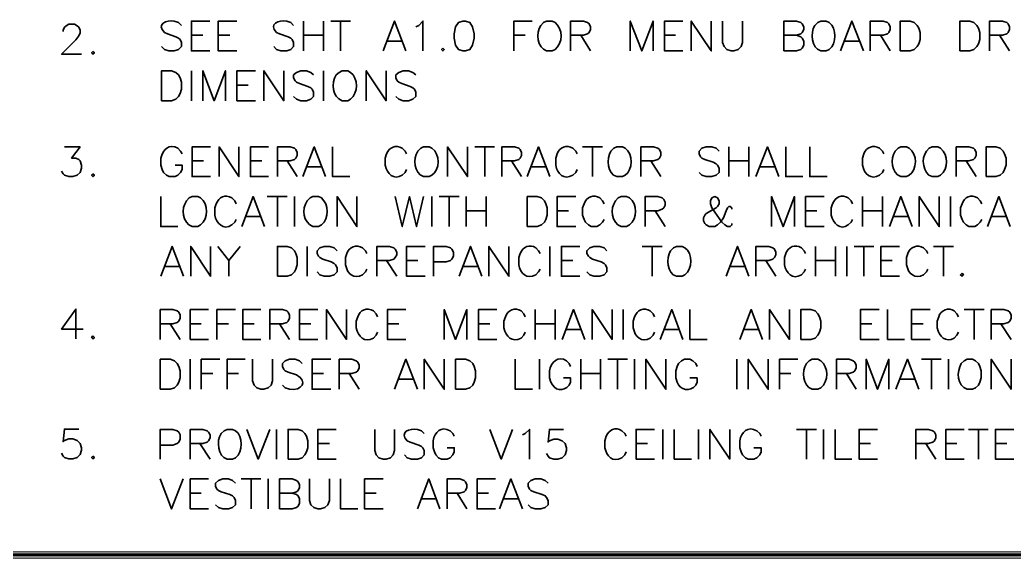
# Model space of a CAD drawing. Header units: inches. Extents: x 5 to 516, y -193 to 129.
# Drawn here: x 458.47 to 475.13, y 28 to 37.01 of the extents above; entities that cross this region are included whole.
import ezdxf

# ---------------------------------------------------------------- set-up
doc = ezdxf.new("R2010")
doc.units = ezdxf.units.IN
doc.header["$MEASUREMENT"] = 0
doc.layers.add('PDF9_Geometry', color=7, linetype='Continuous')
doc.layers.add('PDF9_Solid Fills', color=7, linetype='Continuous')

msp = doc.modelspace()

# ---------------------------------------------------------------- hatches: boundary and pattern name
at = {"layer": 'PDF9_Solid Fills', "transparency": 33554559}
msp.add_hatch(color=256, dxfattribs=at).paths.add_polyline_path([(383.8628457, 28.1027801), (383.8628457, 27.9961135), (485.4628383, 27.9961135), (485.4628383, 28.1027801)])

# ---------------------------------------------------------------- linework, layer by layer
at = {"layer": 'PDF9_Geometry', "lineweight": 35}
for points in [[(459.1917351, 36.8138935), (459.1917351, 36.8361157), (459.2139573, 36.8850046), (459.240624, 36.9072268), (459.2850684, 36.9338935), (459.3828462, 36.9338935), (459.4272907, 36.9072268), (459.4539573, 36.8850046), (459.4761795, 36.8361157), (459.4761795, 36.7916713), (459.4539573, 36.7427824), (459.4050684, 36.6716713), (459.1650684, 36.4316713), (459.4984018, 36.4316713)], [(461.1739534, 36.9161161), (461.1250645, 36.9650049), (461.0539534, 36.9872272)], [(461.6495111, 36.4894487), (461.3428445, 36.4894487), (461.3428445, 36.9872264), (461.6495111, 36.9872264)], [(462.1028443, 36.4894487), (461.7917332, 36.4894487), (461.7917332, 36.9872264), (462.1028443, 36.9872264)], [(463.0539537, 36.9161161), (463.0095092, 36.9650049), (462.9383981, 36.9872272)], [(463.2228447, 36.9872243), (463.2228447, 36.4894465)], [(463.556178, 36.9872243), (463.556178, 36.4894465)], [(463.6761777, 36.9872243), (464.009511, 36.9872243)], [(463.8406199, 36.9872243), (463.8406199, 36.4894465)], [(464.556178, 36.4894487), (464.7472891, 36.9872264), (464.9384002, 36.4894487)], [(465.102845, 36.8938902), (465.1517339, 36.9161124), (465.222845, 36.9872235), (465.222845, 36.4894458)], [(466.747288, 36.4894487), (466.747288, 36.9872264), (467.0539546, 36.9872264)], [(467.4361772, 36.965002), (467.3872883, 36.9872243), (467.293955, 36.9872243), (467.2450661, 36.965002), (467.2006217, 36.9161132)], [(467.6983988, 36.4894487), (467.6983988, 36.9872264), (467.9117321, 36.9872264), (467.9828432, 36.9650042), (468.0095099, 36.942782), (468.0317321, 36.8938931), (468.0317321, 36.8450042), (468.0095099, 36.7961153), (467.9828432, 36.7738931), (467.9117321, 36.7516709), (467.6983988, 36.7516709)], [(468.6983987, 36.4894487), (468.6983987, 36.9872264), (468.8895098, 36.4894487), (469.0806209, 36.9872264), (469.0806209, 36.4894487)], [(469.578398, 36.4894487), (469.2717313, 36.4894487), (469.2717313, 36.9872264), (469.578398, 36.9872264)], [(469.72062, 36.4894487), (469.72062, 36.9872264), (470.0539533, 36.4894487), (470.0539533, 36.9872264)], [(470.2450657, 36.9872243), (470.2450657, 36.6316687), (470.2717323, 36.5605576), (470.3161768, 36.5116687), (470.3872879, 36.4894465), (470.4361768, 36.4894465), (470.5072879, 36.5116687), (470.5561768, 36.5605576), (470.578399, 36.6316687), (470.578399, 36.9872243)], [(471.2717312, 36.4894487), (471.2717312, 36.9872264), (471.4850645, 36.9872264), (471.5561756, 36.9650042), (471.5783978, 36.942782), (471.6050645, 36.8938931), (471.6050645, 36.8450042), (471.5783978, 36.7961153), (471.5561756, 36.7738931), (471.4850645, 36.7516709), (471.2717312, 36.7516709)], [(472.0317331, 36.965002), (471.9828443, 36.9872243), (471.8895109, 36.9872243), (471.840622, 36.965002), (471.7917332, 36.9161132)], [(472.2228442, 36.4894487), (472.4139553, 36.9872264), (472.6050664, 36.4894487)], [(472.7206198, 36.4894487), (472.7206198, 36.9872264), (472.9383976, 36.9872264), (473.0095087, 36.9650042), (473.0317309, 36.942782), (473.0539531, 36.8938931), (473.0539531, 36.8450042), (473.0317309, 36.7961153), (473.0095087, 36.7738931), (472.9383976, 36.7516709), (472.7206198, 36.7516709)], [(474.7206197, 36.4894487), (474.7206197, 36.9872264), (474.9383975, 36.9872264), (475.0095086, 36.9650042), (475.0317308, 36.942782), (475.053953, 36.8938931), (475.053953, 36.8450042), (475.0317308, 36.7961153), (475.0095086, 36.7738931), (474.9383975, 36.7516709), (474.7206197, 36.7516709)], [(460.889509, 36.7961161), (460.9383979, 36.7738938), (461.0806201, 36.725005), (461.1250645, 36.7027827), (461.1517312, 36.6805605), (461.1739534, 36.6316716), (461.1739534, 36.5605605), (461.1250645, 36.5116716), (461.0539534, 36.4894494), (460.9606201, 36.4894494), (460.889509, 36.5116716), (460.8406201, 36.5605605)], [(461.3428445, 36.7516693), (461.5339556, 36.7516693)], [(461.7917332, 36.7516693), (461.9828443, 36.7516693)], [(462.7695093, 36.7961161), (462.8183981, 36.7738938), (462.9606204, 36.725005), (463.0095092, 36.7027827), (463.0317315, 36.6805605), (463.0539537, 36.6316716), (463.0539537, 36.5605605), (463.0095092, 36.5116716), (462.9383981, 36.4894494), (462.8406204, 36.4894494), (462.7695093, 36.5116716), (462.7206204, 36.5605605)], [(463.2228447, 36.7516693), (463.556178, 36.7516693)], [(466.747288, 36.7516693), (466.9383991, 36.7516693)], [(467.8672876, 36.7516693), (468.031732, 36.4894471)], [(469.2717313, 36.7516693), (469.458398, 36.7516693)], [(471.4850649, 36.7516693), (471.556176, 36.7250026), (471.5783982, 36.7027804), (471.6050649, 36.6538915), (471.6050649, 36.5827804), (471.5783982, 36.5338915), (471.556176, 36.5116693), (471.4850649, 36.4894471), (471.2717316, 36.4894471)], [(472.8895109, 36.7516693), (473.0539553, 36.4894471)], [(474.8895108, 36.7516693), (475.0539552, 36.4894471)], [(464.6272885, 36.653891), (464.8672885, 36.653891)], [(467.293955, 36.4894465), (467.3872883, 36.4894465), (467.4361772, 36.5116687)], [(471.8895109, 36.4894465), (471.9828443, 36.4894465), (472.0317331, 36.5116687)], [(472.2939547, 36.653891), (472.5339547, 36.653891)], [(461.3428445, 36.1561154), (461.3428445, 35.6538932)], [(461.5339546, 35.653891), (461.5339546, 36.1561132), (461.7206212, 35.653891), (461.9117323, 36.1561132), (461.9117323, 35.653891)], [(462.4139563, 35.653891), (462.1028452, 35.653891), (462.1028452, 36.1561132), (462.4139563, 36.1561132)], [(462.5561781, 35.653891), (462.5561781, 36.1561132), (462.8895114, 35.653891), (462.8895114, 36.1561132)], [(463.387287, 36.0850026), (463.3428426, 36.1294471), (463.2717315, 36.1561137), (463.1739537, 36.1561137), (463.1028426, 36.1294471), (463.0539537, 36.0850026), (463.0539537, 36.0361138), (463.0806204, 35.9872249), (463.1028426, 35.9650026), (463.1517315, 35.9427804), (463.2939537, 35.8938915), (463.3428426, 35.8672249), (463.3650648, 35.8450026), (463.387287, 35.7961138), (463.387287, 35.7250027), (463.3428426, 35.6805582), (463.2717315, 35.6538915), (463.1739537, 35.6538915), (463.1028426, 35.6805582), (463.0539537, 35.7250027)], [(463.556178, 36.1561154), (463.556178, 35.6538932)], [(464.00951, 36.1294487), (463.9606211, 36.1561154), (463.8672878, 36.1561154), (463.8183989, 36.1294487), (463.76951, 36.0850043)], [(464.2717316, 35.653891), (464.2717316, 36.1561132), (464.6050649, 35.653891), (464.6050649, 36.1561132)], [(465.102845, 36.0850026), (465.0539561, 36.1294471), (464.982845, 36.1561137), (464.8895117, 36.1561137), (464.8184006, 36.1294471), (464.7695117, 36.0850026), (464.7695117, 36.0361138), (464.7917339, 35.9872249), (464.8184006, 35.9650026), (464.8672895, 35.9427804), (465.0095117, 35.8938915), (465.0539561, 35.8672249), (465.0806228, 35.8450026), (465.102845, 35.7961138), (465.102845, 35.7250027), (465.0539561, 35.6805582), (464.982845, 35.6538915), (464.8895117, 35.6538915), (464.8184006, 35.6805582), (464.7695117, 35.7250027)], [(462.1028452, 35.9161161), (462.2939563, 35.9161161)], [(463.8672878, 35.6538932), (463.9606211, 35.6538932), (464.00951, 35.6805598)], [(459.2139564, 34.8805621), (459.4761786, 34.8805621), (459.3339564, 34.6938954), (459.4050675, 34.6938954), (459.4539564, 34.6672287), (459.4761786, 34.6450065), (459.4984009, 34.5738954), (459.4984009, 34.5250065), (459.4761786, 34.4538954), (459.4272897, 34.4050065), (459.3561786, 34.3827843), (459.2850675, 34.3827843), (459.2139564, 34.4050065), (459.1917342, 34.4316732), (459.1650675, 34.4761176)], [(461.1872885, 34.7650022), (461.1606218, 34.8094466), (461.1161774, 34.8583355)], [(461.6628441, 34.382782), (461.351733, 34.382782), (461.351733, 34.8805597), (461.6628441, 34.8805597)], [(461.8050659, 34.382782), (461.8050659, 34.8805597), (462.1383993, 34.382782), (462.1383993, 34.8805597)], [(462.6361783, 34.382782), (462.3295116, 34.382782), (462.3295116, 34.8805597), (462.6361783, 34.8805597)], [(462.7828446, 34.382782), (462.7828446, 34.8805597), (462.9961779, 34.8805597), (463.067289, 34.8583375), (463.0895112, 34.8361153), (463.1161779, 34.7872264), (463.1161779, 34.7383375), (463.0895112, 34.693893), (463.067289, 34.6672264), (462.9961779, 34.6450042), (462.7828446, 34.6450042)], [(463.2095119, 34.382782), (463.400623, 34.8805597), (463.5917341, 34.382782)], [(463.7072875, 34.8805621), (463.7072875, 34.3827843), (463.9961764, 34.3827843)], [(464.9472867, 34.7650022), (464.9250645, 34.8094466), (464.8761756, 34.8583355)], [(465.3739554, 34.8583398), (465.3295109, 34.8805621), (465.2317332, 34.8805621), (465.1872887, 34.8583398), (465.1383998, 34.8094509)], [(465.6361769, 34.382782), (465.6361769, 34.8805597), (465.9695103, 34.382782), (465.9695103, 34.8805597)], [(466.0895099, 34.8805621), (466.4228432, 34.8805621)], [(466.2583987, 34.8805621), (466.2583987, 34.3827843)], [(466.5428451, 34.382782), (466.5428451, 34.8805597), (466.7561784, 34.8805597), (466.8272895, 34.8583375), (466.8539562, 34.8361153), (466.8761784, 34.7872264), (466.8761784, 34.7383375), (466.8539562, 34.693893), (466.8272895, 34.6672264), (466.7561784, 34.6450042), (466.5428451, 34.6450042)], [(466.9695102, 34.382782), (467.1606213, 34.8805597), (467.3517324, 34.382782)], [(467.8050656, 34.7650022), (467.7828434, 34.8094466), (467.7339545, 34.8583355)], [(467.8983997, 34.8805621), (468.231733, 34.8805621)], [(468.0672885, 34.8805621), (468.0672885, 34.3827843)], [(468.6139545, 34.8583398), (468.5650656, 34.8805621), (468.4717322, 34.8805621), (468.4228434, 34.8583398), (468.3739545, 34.8094509)], [(468.8761783, 34.382782), (468.8761783, 34.8805597), (469.0895116, 34.8805597), (469.1606227, 34.8583375), (469.1872894, 34.8361153), (469.2095116, 34.7872264), (469.2095116, 34.7383375), (469.1872894, 34.693893), (469.1606227, 34.6672264), (469.0895116, 34.6450042), (468.8761783, 34.6450042)], [(470.187288, 34.8094493), (470.1383991, 34.8583382), (470.067288, 34.8805604), (469.9695102, 34.8805604), (469.8983991, 34.8583382), (469.8539547, 34.8094493), (469.8539547, 34.7650049), (469.8761769, 34.716116), (469.8983991, 34.6938938), (469.947288, 34.6672271), (470.0895102, 34.6227827), (470.1383991, 34.596116), (470.1606213, 34.5738938), (470.187288, 34.5250049), (470.187288, 34.4538938), (470.1383991, 34.4050049), (470.067288, 34.3827827), (469.9695102, 34.3827827), (469.8983991, 34.4050049), (469.8539547, 34.4538938)], [(470.3517325, 34.8805621), (470.3517325, 34.3827843)], [(470.6850658, 34.8805621), (470.6850658, 34.3827843)], [(470.8050655, 34.382782), (470.9961766, 34.8805597), (471.1872877, 34.382782)], [(471.3028433, 34.8805621), (471.3028433, 34.3827843), (471.5917322, 34.3827843)], [(471.7072871, 34.8805621), (471.7072871, 34.3827843), (471.996176, 34.3827843)], [(472.9472863, 34.7650022), (472.9250641, 34.8094466), (472.8761752, 34.8583355)], [(473.3739549, 34.8583398), (473.3295105, 34.8805621), (473.2317327, 34.8805621), (473.1872883, 34.8583398), (473.1383994, 34.8094509)], [(473.8983983, 34.8583398), (473.8539539, 34.8805621), (473.7561761, 34.8805621), (473.7072872, 34.8583398), (473.6628428, 34.8094509)], [(474.1606199, 34.382782), (474.1606199, 34.8805597), (474.3739532, 34.8805597), (474.4495088, 34.8583375), (474.471731, 34.8361153), (474.4939532, 34.7872264), (474.4939532, 34.7383375), (474.471731, 34.693893), (474.4495088, 34.6672264), (474.3739532, 34.6450042), (474.1606199, 34.6450042)], [(460.8272885, 34.6938911), (460.8272885, 34.5738911), (460.8539552, 34.50278), (460.8761774, 34.4538911), (460.9250663, 34.4050022), (460.9695107, 34.38278), (461.0672885, 34.38278), (461.1161774, 34.4050022), (461.1606218, 34.4538911), (461.1872885, 34.50278), (461.1872885, 34.5738911), (461.0672885, 34.5738911)], [(464.6139534, 34.7650022), (464.5917312, 34.6938911), (464.5917312, 34.5738911)], [(467.4717323, 34.7650022), (467.4495101, 34.6938911), (467.4495101, 34.5738911)], [(472.613953, 34.7650022), (472.5917308, 34.6938911), (472.5917308, 34.5738911)], [(461.351733, 34.6450025), (461.5428441, 34.6450025)], [(462.3295116, 34.6450025), (462.5206227, 34.6450025)], [(462.9472868, 34.6450025), (463.1161757, 34.3827803)], [(463.2806202, 34.5472287), (463.5206201, 34.5472287)], [(464.8761756, 34.4050022), (464.9250645, 34.4538911), (464.9472867, 34.50278)], [(466.7072874, 34.6450025), (466.8761762, 34.3827803)], [(467.0406207, 34.5472287), (467.2806207, 34.5472287)], [(467.7339545, 34.4050022), (467.7828434, 34.4538911), (467.8050656, 34.50278)], [(469.0406206, 34.6450025), (469.2095094, 34.3827803)], [(470.3517325, 34.6450025), (470.6850658, 34.6450025)], [(470.8761782, 34.5472287), (471.1161782, 34.5472287)], [(472.8761752, 34.4050022), (472.9250641, 34.4538911), (472.9472863, 34.50278)], [(474.329511, 34.6450025), (474.4939554, 34.3827803)], [(465.2317332, 34.3827843), (465.3295109, 34.3827843), (465.3739554, 34.4050065)], [(468.4717322, 34.3827843), (468.5650656, 34.3827843), (468.6139545, 34.4050065)], [(473.2317327, 34.3827843), (473.3295105, 34.3827843), (473.3739549, 34.4050065)], [(473.7561761, 34.3827843), (473.8539539, 34.3827843), (473.8983983, 34.4050065)], [(460.8272873, 34.0494486), (460.8272873, 33.5472264), (461.1161762, 33.5472264)], [(461.4939552, 34.0272264), (461.4495108, 34.0494486), (461.351733, 34.0494486), (461.3028441, 34.0272264), (461.2583997, 33.9783375)], [(462.0895101, 33.929449), (462.0672879, 33.9783379), (462.018399, 34.0272268)], [(462.1872884, 33.5472288), (462.3739551, 34.049451), (462.5650662, 33.5472288)], [(462.6139535, 34.0494486), (462.9472868, 34.0494486)], [(462.7828446, 34.0494486), (462.7828446, 33.5472264)], [(463.0672887, 34.0494486), (463.0672887, 33.5472264)], [(463.5206209, 34.0272264), (463.471732, 34.0494486), (463.3739542, 34.0494486), (463.3295098, 34.0272264), (463.2806209, 33.9783375)], [(463.7828445, 33.5472288), (463.7828445, 34.049451), (464.1161778, 33.5472288), (464.1161778, 34.049451)], [(464.7561766, 34.0494486), (464.8761766, 33.5472264), (464.9961766, 34.0494486), (465.1161766, 33.5472264), (465.2317322, 34.0494486)], [(465.3739541, 34.0494486), (465.3739541, 33.5472264)], [(465.4939537, 34.0494486), (465.827287, 34.0494486)], [(465.6628448, 34.0494486), (465.6628448, 33.5472264)], [(465.9472867, 34.0494486), (465.9472867, 33.5472264)], [(466.28062, 34.0494486), (466.28062, 33.5472264)], [(467.7828434, 33.5472288), (467.4717323, 33.5472288), (467.4717323, 34.049451), (467.7828434, 34.049451)], [(468.2583986, 33.929449), (468.2317319, 33.9783379), (468.1872875, 34.0272268)], [(468.6850672, 34.0272264), (468.6361783, 34.0494486), (468.542845, 34.0494486), (468.4939561, 34.0272264), (468.4495117, 33.9783375)], [(468.9472865, 33.5472288), (468.9472865, 34.049451), (469.1606198, 34.049451), (469.2317309, 34.0272288), (469.2583976, 34.0005621), (469.2806198, 33.9561177), (469.2806198, 33.9072288), (469.2583976, 33.8583399), (469.2317309, 33.8361177), (469.1606198, 33.809451), (468.9472865, 33.809451)], [(470.4006217, 33.836115), (470.4006217, 33.8583372), (470.373955, 33.8805594), (470.3517328, 33.8805594), (470.3295106, 33.8583372), (470.3028439, 33.8094483), (470.2583995, 33.6938927), (470.2095106, 33.6227816), (470.1606217, 33.5738927), (470.1161772, 33.5472261), (470.0183995, 33.5472261), (469.9695106, 33.5738927), (469.9472884, 33.596115), (469.9250661, 33.6450039), (469.9250661, 33.6938927), (469.9472884, 33.7383372), (469.9695106, 33.7650038), (470.1383995, 33.8583372), (470.1606217, 33.8805594), (470.1872883, 33.9294483), (470.1872883, 33.9783372), (470.1606217, 34.0272261), (470.1161772, 34.0494483), (470.0672884, 34.0272261), (470.0406217, 33.9783372), (470.0406217, 33.9294483), (470.0672884, 33.8583372), (470.1161772, 33.7872261), (470.2317328, 33.6227816), (470.2806217, 33.5738927), (470.3295106, 33.5472261), (470.373955, 33.5472261), (470.4006217, 33.5738927), (470.4006217, 33.596115)], [(471.0672883, 33.5472288), (471.0672883, 34.049451), (471.2583994, 33.5472288), (471.4495105, 34.049451), (471.4495105, 33.5472288)], [(471.9472877, 33.5472288), (471.6361766, 33.5472288), (471.6361766, 34.049451), (471.9472877, 34.049451)], [(472.4228429, 33.929449), (472.4006207, 33.9783379), (472.3517318, 34.0272268)], [(472.5917317, 34.0494486), (472.5917317, 33.5472264)], [(472.925065, 34.0494486), (472.925065, 33.5472264)], [(473.0406203, 33.5472288), (473.2317314, 34.049451), (473.4228425, 33.5472288)], [(473.5428447, 33.5472288), (473.5428447, 34.049451), (473.876178, 33.5472288), (473.876178, 34.049451)], [(474.0672881, 34.0494486), (474.0672881, 33.5472264)], [(474.5917316, 33.929449), (474.5650649, 33.9783379), (474.5206204, 34.0272268)], [(474.6850656, 33.5472288), (474.8761767, 34.049451), (475.0672878, 33.5472288)], [(461.7561768, 33.929449), (461.7339546, 33.8583379), (461.7339546, 33.7383379)], [(467.9250653, 33.929449), (467.8983986, 33.8583379), (467.8983986, 33.7383379), (467.9250653, 33.6672268), (467.9472875, 33.6227824), (467.9961764, 33.5738935), (468.0406208, 33.5472268), (468.1383986, 33.5472268), (468.1872875, 33.5738935), (468.2317319, 33.6227824), (468.2583986, 33.6672268)], [(472.0895096, 33.929449), (472.0672873, 33.8583379), (472.0672873, 33.7383379)], [(474.2583982, 33.929449), (474.2317316, 33.8583379), (474.2317316, 33.7383379), (474.2583982, 33.6672268), (474.2806205, 33.6227824), (474.3295093, 33.5738935), (474.3739538, 33.5472268), (474.4717316, 33.5472268), (474.5206204, 33.5738935), (474.5650649, 33.6227824), (474.5917316, 33.6672268)], [(462.018399, 33.5738935), (462.0672879, 33.6227824), (462.0895101, 33.6672268)], [(462.2583989, 33.7161153), (462.4939544, 33.7161153)], [(465.9472867, 33.8094494), (466.28062, 33.8094494)], [(467.4717323, 33.8094494), (467.6628434, 33.8094494)], [(469.1161776, 33.8094494), (469.280622, 33.5472272)], [(471.6361766, 33.8094494), (471.8272877, 33.8094494)], [(472.3517318, 33.5738935), (472.4006207, 33.6227824), (472.4228429, 33.6672268)], [(472.5917317, 33.8094494), (472.925065, 33.8094494)], [(473.1161773, 33.7161153), (473.3517329, 33.7161153)], [(474.7561761, 33.7161153), (474.9961761, 33.7161153)], [(461.351733, 33.5472264), (461.4495108, 33.5472264), (461.4939552, 33.5738931)], [(463.3739542, 33.5472264), (463.471732, 33.5472264), (463.5206209, 33.5738931)], [(468.542845, 33.5472264), (468.6361783, 33.5472264), (468.6850672, 33.5738931)], [(460.8272873, 32.7161154), (461.0183984, 33.2138931), (461.2095095, 32.7161154)], [(461.3295117, 32.7161154), (461.3295117, 33.2138931), (461.662845, 32.7161154), (461.662845, 33.2138931)], [(461.7828446, 33.2138955), (461.9695113, 32.9783399), (461.9695113, 32.7161177)], [(462.1606206, 33.2138955), (461.9695095, 32.9783399)], [(463.2806202, 33.2138955), (463.2806202, 32.7161177)], [(463.7828445, 33.1427827), (463.7339556, 33.1916716), (463.6628445, 33.2138939), (463.5650668, 33.2138939), (463.4939557, 33.1916716), (463.4495112, 33.1427827), (463.4495112, 33.0983383), (463.4717334, 33.0494494), (463.4939557, 33.0272272), (463.5428445, 33.0005605), (463.6850668, 32.9561161), (463.7339556, 32.9294494), (463.7561779, 32.9072272), (463.7828445, 32.8583383), (463.7828445, 32.7872272), (463.7339556, 32.7383383), (463.6628445, 32.7161161), (463.5650668, 32.7161161), (463.4939557, 32.7383383), (463.4495112, 32.7872272)], [(464.2806201, 33.0983356), (464.2583979, 33.14278), (464.209509, 33.1916689)], [(464.4495112, 32.7161154), (464.4495112, 33.2138931), (464.6628445, 33.2138931), (464.7339556, 33.1916709), (464.7561778, 33.1694487), (464.7828445, 33.1205598), (464.7828445, 33.0716709), (464.7561778, 33.0272265), (464.7339556, 33.0005598), (464.6628445, 32.9783376), (464.4495112, 32.9783376)], [(465.2583978, 32.7161154), (464.9472867, 32.7161154), (464.9472867, 33.2138931), (465.2583978, 33.2138931)], [(465.4006219, 32.7161154), (465.4006219, 33.2138931), (465.6139553, 33.2138931), (465.6850664, 33.1916709), (465.7072886, 33.1694487), (465.7339553, 33.1205598), (465.7339553, 33.0494487), (465.7072886, 33.0005598), (465.6850664, 32.9783376), (465.6139553, 32.9561154), (465.4006219, 32.9561154)], [(465.827287, 32.7161154), (466.0183981, 33.2138931), (466.2095092, 32.7161154)], [(466.3295114, 32.7161154), (466.3295114, 33.2138931), (466.6628447, 32.7161154), (466.6628447, 33.2138931)], [(467.1872881, 33.0983356), (467.1606215, 33.14278), (467.116177, 33.1916689)], [(467.3517327, 33.2138955), (467.3517327, 32.7161177)], [(467.8539561, 32.7161154), (467.542845, 32.7161154), (467.542845, 33.2138931), (467.8539561, 33.2138931)], [(468.3028435, 33.1427827), (468.258399, 33.1916716), (468.1872879, 33.2138939), (468.0895101, 33.2138939), (468.018399, 33.1916716), (467.9695101, 33.1427827), (467.9695101, 33.0983383), (467.9961768, 33.0494494), (468.018399, 33.0272272), (468.0672879, 33.0005605), (468.2095101, 32.9561161), (468.258399, 32.9294494), (468.2806212, 32.9072272), (468.3028435, 32.8583383), (468.3028435, 32.7872272), (468.258399, 32.7383383), (468.1872879, 32.7161161), (468.0895101, 32.7161161), (468.018399, 32.7383383), (467.9695101, 32.7872272)], [(468.8983996, 33.2138955), (469.2317329, 33.2138955)], [(469.0672884, 33.2138955), (469.0672884, 32.7161177)], [(469.6139544, 33.1916733), (469.5650655, 33.2138955), (469.4717322, 33.2138955), (469.4228433, 33.1916733), (469.3739544, 33.1427844)], [(470.3028434, 32.7161154), (470.4939545, 33.2138931), (470.6850656, 32.7161154)], [(470.8050655, 32.7161154), (470.8050655, 33.2138931), (471.0183988, 33.2138931), (471.0895099, 33.1916709), (471.1161765, 33.1694487), (471.1383988, 33.1205598), (471.1383988, 33.0716709), (471.1161765, 33.0272265), (471.0895099, 33.0005598), (471.0183988, 32.9783376), (470.8050655, 32.9783376)], [(471.6361766, 33.0983356), (471.6139544, 33.14278), (471.5650655, 33.1916689)], [(471.8050654, 33.2138955), (471.8050654, 32.7161177)], [(472.1383987, 33.2138955), (472.1383987, 32.7161177)], [(472.3295111, 33.2138955), (472.3295111, 32.7161177)], [(472.4495107, 33.2138955), (472.782844, 33.2138955)], [(472.613953, 33.2138955), (472.613953, 32.7161177)], [(473.2095105, 32.7161154), (472.8983994, 32.7161154), (472.8983994, 33.2138931), (473.2095105, 33.2138931)], [(473.6850657, 33.0983356), (473.6628434, 33.14278), (473.6139546, 33.1916689)], [(473.782844, 33.2138955), (474.1161773, 33.2138955)], [(473.9472862, 33.2138955), (473.9472862, 32.7161177)], [(463.9472868, 33.0983356), (463.9250646, 33.0272245), (463.9250646, 32.9072245)], [(466.8539548, 33.0983356), (466.8272882, 33.0272245), (466.8272882, 32.9072245)], [(471.3028433, 33.0983356), (471.2806211, 33.0272245), (471.2806211, 32.9072245)], [(473.3517323, 33.0983356), (473.3295101, 33.0272245), (473.3295101, 32.9072245)], [(460.8984001, 32.8805622), (461.1384, 32.8805622)], [(464.209509, 32.7383356), (464.2583979, 32.7872245), (464.2806201, 32.8361134)], [(464.6139534, 32.978336), (464.7828423, 32.7161138)], [(464.9472867, 32.978336), (465.1383978, 32.978336)], [(465.8983998, 32.8805622), (466.1383998, 32.8805622)], [(467.116177, 32.7383356), (467.1606215, 32.7872245), (467.1872881, 32.8361134)], [(467.542845, 32.978336), (467.7339561, 32.978336)], [(470.3739538, 32.8805622), (470.6139538, 32.8805622)], [(470.96951, 32.978336), (471.1383989, 32.7161138)], [(471.5650655, 32.7383356), (471.6139544, 32.7872245), (471.6361766, 32.8361134)], [(471.8050654, 32.978336), (472.1383987, 32.978336)], [(472.8983994, 32.978336), (473.0895105, 32.978336)], [(473.6139546, 32.7383356), (473.6628434, 32.7872245), (473.6850657, 32.8361134)], [(469.4717322, 32.7161177), (469.5650655, 32.7161177), (469.6139544, 32.73834)], [(459.4050688, 31.6672264), (459.4050688, 32.1650041), (459.1650688, 31.8316708), (459.5250688, 31.8316708)], [(460.8183988, 31.65834), (460.8183988, 32.1561178), (461.0317321, 32.1561178), (461.1028432, 32.1338955), (461.1295099, 32.1116733), (461.1517321, 32.0627844), (461.1517321, 32.0138955), (461.1295099, 31.9650067), (461.1028432, 31.9427844), (461.0317321, 31.9205622), (460.8183988, 31.9205622)], [(461.6272898, 31.65834), (461.3206232, 31.65834), (461.3206232, 32.1561178), (461.6272898, 32.1561178)], [(461.7695118, 31.65834), (461.7695118, 32.1561178), (462.0806229, 32.1561178)], [(462.5072879, 31.65834), (462.2006212, 31.65834), (462.2006212, 32.1561178), (462.5072879, 32.1561178)], [(462.6539564, 31.65834), (462.6539564, 32.1561178), (462.8672897, 32.1561178), (462.9384008, 32.1338955), (462.9606231, 32.1116733), (462.9872897, 32.0627844), (462.9872897, 32.0138955), (462.9606231, 31.9650067), (462.9384008, 31.9427844), (462.8672897, 31.9205622), (462.6539564, 31.9205622)], [(463.4628431, 31.65834), (463.151732, 31.65834), (463.151732, 32.1561178), (463.4628431, 32.1561178)], [(463.6050649, 31.65834), (463.6050649, 32.1561178), (463.9383983, 31.65834), (463.9383983, 32.1561178)], [(464.1295106, 32.036116), (464.102844, 31.9650049), (464.102844, 31.8494493)], [(464.4628439, 32.036116), (464.4361773, 32.0850048), (464.3917328, 32.1338937)], [(464.9383996, 31.65834), (464.6272885, 31.65834), (464.6272885, 32.1561178), (464.9383996, 32.1561178)], [(465.5783993, 31.65834), (465.5783993, 32.1561178), (465.7695104, 31.65834), (465.9606215, 32.1561178), (465.9606215, 31.65834)], [(466.4628429, 31.65834), (466.1517318, 31.65834), (466.1517318, 32.1561178), (466.4628429, 32.1561178)], [(467.1028449, 32.1561156), (467.1028449, 31.6583378)], [(467.4361782, 32.1561156), (467.4361782, 31.6583378)], [(467.5561778, 31.65834), (467.7472889, 32.1561178), (467.9384, 31.65834)], [(468.0583977, 31.65834), (468.0583977, 32.1561178), (468.391731, 31.65834), (468.391731, 32.1561178)], [(468.5783991, 32.1561156), (468.5783991, 31.6583378)], [(468.7695115, 32.036116), (468.7472892, 31.9650049), (468.7472892, 31.8494493)], [(469.1028448, 32.036116), (469.0806226, 32.0850048), (469.0317337, 32.1338937)], [(469.2006208, 31.65834), (469.3917319, 32.1561178), (469.5783986, 31.65834)], [(469.6983987, 32.1561156), (469.6983987, 31.6583378), (469.9872875, 31.6583378)], [(470.5339541, 31.65834), (470.7250652, 32.1561178), (470.9117318, 31.65834)], [(471.0317319, 31.65834), (471.0317319, 32.1561178), (471.3650652, 31.65834), (471.3650652, 32.1561178)], [(472.8672886, 31.65834), (472.5561776, 31.65834), (472.5561776, 32.1561178), (472.8672886, 32.1561178)], [(473.0095105, 32.1561156), (473.0095105, 31.6583378), (473.2939549, 31.6583378)], [(473.7250654, 31.65834), (473.4139543, 31.65834), (473.4139543, 32.1561178), (473.7250654, 32.1561178)], [(474.2939546, 32.1561156), (474.6272879, 32.1561156)], [(474.4628434, 32.1561156), (474.4628434, 31.6583378)], [(474.7472876, 31.65834), (474.7472876, 32.1561178), (474.9606209, 32.1561178), (475.031732, 32.1338955), (475.0583986, 32.1116733), (475.0806209, 32.0627844), (475.0806209, 32.0138955), (475.0583986, 31.9650067), (475.031732, 31.9427844), (474.9606209, 31.9205622), (474.7472876, 31.9205622)], [(460.9872898, 31.9205606), (461.1517343, 31.6583384)], [(461.3206232, 31.9205606), (461.5072898, 31.9205606)], [(461.7695118, 31.9205606), (461.9606229, 31.9205606)], [(462.2006212, 31.9205606), (462.3917323, 31.9205606)], [(462.8183987, 31.9205606), (462.9872876, 31.6583384)], [(463.151732, 31.9205606), (463.3428431, 31.9205606)], [(464.6272885, 31.9205606), (464.8183996, 31.9205606)], [(466.1517318, 31.9205606), (466.3428429, 31.9205606)], [(467.1028449, 31.9205606), (467.4361782, 31.9205606)], [(472.5561776, 31.9205606), (472.7472887, 31.9205606)], [(473.4139543, 31.9205606), (473.6050654, 31.9205606)], [(474.9117321, 31.9205606), (475.080621, 31.6583384)], [(464.3917328, 31.6805604), (464.4361773, 31.7294493), (464.4628439, 31.7783382)], [(466.867287, 31.6805604), (466.9117314, 31.7294493), (466.9383981, 31.7783382)], [(467.6272883, 31.8227823), (467.8672883, 31.8227823)], [(469.0317337, 31.6805604), (469.0806226, 31.7294493), (469.1028448, 31.7783382)], [(469.2717313, 31.8227823), (469.5072868, 31.8227823)], [(470.6050646, 31.8227823), (470.8406201, 31.8227823)], [(474.1295094, 31.6805604), (474.1739539, 31.7294493), (474.2006206, 31.7783382)], [(461.3206232, 31.3250067), (461.3206232, 30.8227845)], [(461.5072867, 30.8227823), (461.5072867, 31.3250045), (461.8183978, 31.3250045)], [(461.9383984, 30.8227823), (461.9383984, 31.3250045), (462.245065, 31.3250045)], [(462.3650657, 31.3250067), (462.3650657, 30.9650067), (462.3917324, 30.8938956), (462.4361768, 30.8494512), (462.507288, 30.8227845), (462.5561768, 30.8227845), (462.6272879, 30.8494512), (462.6761768, 30.8938956), (462.6983991, 30.9650067), (462.6983991, 31.3250067)], [(463.2006212, 31.253894), (463.1517323, 31.2983384), (463.0806212, 31.3250051), (462.9872878, 31.3250051), (462.9117323, 31.2983384), (462.8672878, 31.253894), (462.8672878, 31.2050051), (462.8895101, 31.1561162), (462.9117323, 31.133894), (462.9606212, 31.1116717), (463.1028434, 31.0627829)], [(463.6761768, 30.8227823), (463.3650657, 30.8227823), (463.3650657, 31.3250045), (463.6761768, 31.3250045)], [(463.8183986, 30.8227823), (463.8183986, 31.3250045), (464.031732, 31.3250045), (464.1028431, 31.2983379), (464.1295097, 31.2761156), (464.1517319, 31.2272268), (464.1517319, 31.1827823), (464.1295097, 31.1338934), (464.1028431, 31.1116712), (464.031732, 31.0850045), (463.8183986, 31.0850045)], [(464.7472881, 30.8227823), (464.9383992, 31.3250045), (465.1295103, 30.8227823)], [(465.2450659, 30.8227823), (465.2450659, 31.3250045), (465.5783993, 30.8227823), (465.5783993, 31.3250045)], [(466.7695116, 31.3250067), (466.7695116, 30.8227845), (467.0584004, 30.8227845)], [(467.1739531, 31.3250067), (467.1739531, 30.8227845)], [(467.6983988, 31.2050025), (467.6761766, 31.2538914), (467.6272877, 31.2983359)], [(467.8672876, 31.3250067), (467.8672876, 30.8227845)], [(468.2006209, 31.3250067), (468.2006209, 30.8227845)], [(468.3206228, 31.3250067), (468.6539561, 31.3250067)], [(468.485065, 31.3250067), (468.485065, 30.8227845)], [(468.7695115, 31.3250067), (468.7695115, 30.8227845)], [(468.9606216, 30.8227823), (468.9606216, 31.3250045), (469.2939549, 30.8227823), (469.2939549, 31.3250045)], [(469.8183983, 31.2050025), (469.7961761, 31.2538914), (469.7472872, 31.2983359), (469.6983983, 31.3250025), (469.605065, 31.3250025), (469.5561761, 31.2983359), (469.5072872, 31.2538914), (469.485065, 31.2050025), (469.4628428, 31.1338914), (469.4628428, 31.0138914), (469.485065, 30.9427803)], [(470.4850649, 31.3250067), (470.4850649, 30.8227845)], [(470.6761773, 30.8227823), (470.6761773, 31.3250045), (471.0095106, 30.8227823), (471.0095106, 31.3250045)], [(471.2006207, 30.8227823), (471.2006207, 31.3250045), (471.5072874, 31.3250045)], [(471.8895099, 31.29834), (471.840621, 31.3250067), (471.7472877, 31.3250067), (471.6983988, 31.29834), (471.6539544, 31.2538956)], [(472.1517315, 30.8227823), (472.1517315, 31.3250045), (472.3650648, 31.3250045), (472.4361759, 31.2983379), (472.4628426, 31.2761156), (472.4850648, 31.2272268), (472.4850648, 31.1827823), (472.4628426, 31.1338934), (472.4361759, 31.1116712), (472.3650648, 31.0850045), (472.1517315, 31.0850045)], [(472.6539559, 30.8227823), (472.6539559, 31.3250045), (472.8406225, 30.8227823), (473.0317336, 31.3250045), (473.0317336, 30.8227823)], [(473.1517314, 30.8227823), (473.3428426, 31.3250045), (473.5339537, 30.8227823)], [(473.5783988, 31.3250067), (473.9117321, 31.3250067)], [(473.7472876, 31.3250067), (473.7472876, 30.8227845)], [(474.0317318, 31.3250067), (474.0317318, 30.8227845)], [(474.3428438, 30.8227845), (474.4361771, 30.8227845), (474.485066, 30.8494512), (474.5339549, 30.8938956), (474.5561771, 30.9427845), (474.5783993, 31.0138956), (474.5783993, 31.1338956), (474.5561771, 31.2050067), (474.5339549, 31.2538956), (474.485066, 31.29834), (474.4361771, 31.3250067), (474.3428438, 31.3250067), (474.2939549, 31.29834), (474.245066, 31.2538956)], [(474.7472876, 30.8227823), (474.7472876, 31.3250045), (475.0806209, 30.8227823), (475.0806209, 31.3250045)], [(461.5072867, 31.0850029), (461.6983978, 31.0850029)], [(461.9383984, 31.0850029), (462.1295095, 31.0850029)], [(463.3650657, 31.0850029), (463.5561768, 31.0850029)], [(463.9872897, 31.0850029), (464.1517341, 30.8227807)], [(467.3428432, 31.1338914), (467.3428432, 31.0138914), (467.3650655, 30.9427803)], [(467.6761766, 30.8938914), (467.6983988, 30.9427803), (467.6983988, 31.0138914), (467.5783988, 31.0138914)], [(467.8672876, 31.0850029), (468.2006209, 31.0850029)], [(469.7961761, 30.8938914), (469.8183983, 30.9427803), (469.8183983, 31.0138914), (469.6983983, 31.0138914)], [(471.2006207, 31.0850029), (471.3917318, 31.0850029)], [(472.3206226, 31.0850029), (472.485067, 30.8227807)], [(462.9872878, 30.8227829), (462.9117323, 30.8494495), (462.8672878, 30.893894)], [(464.8183986, 30.9916734), (465.0583986, 30.9916734)], [(471.7472877, 30.8227845), (471.840621, 30.8227845), (471.8895099, 30.8494512)], [(473.2228442, 30.9916734), (473.4628442, 30.9916734)], [(459.4539557, 30.1561157), (459.2139557, 30.1561157), (459.1917335, 29.9427824), (459.2139557, 29.9650046), (459.2850668, 29.9916713), (459.3561779, 29.9916713), (459.427289, 29.9650046), (459.4761779, 29.9161157), (459.4984001, 29.8450046), (459.4984001, 29.8005602), (459.4761779, 29.7294491), (459.427289, 29.6805602), (459.3561779, 29.658338), (459.2850668, 29.658338), (459.2139557, 29.6805602), (459.1917335, 29.7027824), (459.1650668, 29.7516713)], [(460.8183988, 29.6538913), (460.8183988, 30.1516691), (461.0317321, 30.1516691), (461.1028432, 30.1294469), (461.1295099, 30.1072246), (461.1517321, 30.0583358), (461.1517321, 29.9872247), (461.1295099, 29.9383358), (461.1028432, 29.9161135), (461.0317321, 29.8894469), (460.8183988, 29.8894469)], [(461.3206232, 29.6538913), (461.3206232, 30.1516691), (461.5339565, 30.1516691), (461.6050676, 30.1294469), (461.6272898, 30.1072246), (461.6539565, 30.0583358), (461.6539565, 30.0094469), (461.6272898, 29.960558), (461.6050676, 29.9383358), (461.5339565, 29.9161135), (461.3206232, 29.9161135)], [(462.0806206, 30.1294492), (462.0317317, 30.1516714), (461.9383984, 30.1516714), (461.8895095, 30.1294492), (461.8406206, 30.0805603)], [(462.2717317, 30.1516714), (462.4628428, 29.6538937), (462.6539539, 30.1516714)], [(462.7695118, 30.1516714), (462.7695118, 29.6538937)], [(463.7695106, 29.6538913), (463.462844, 29.6538913), (463.462844, 30.1516691), (463.7695106, 30.1516691)], [(464.4139548, 30.1516714), (464.4139548, 29.7961159), (464.436177, 29.7250048), (464.4850659, 29.6761159), (464.556177, 29.6538937), (464.6050659, 29.6538937), (464.676177, 29.6761159), (464.7250659, 29.7250048), (464.7472881, 29.7961159), (464.7472881, 30.1516714)], [(465.2450659, 30.0805587), (465.2006215, 30.1294476), (465.1295104, 30.1516698)], [(465.747288, 30.0361161), (465.7250658, 30.0805605), (465.6761769, 30.1294494)], [(466.3428442, 30.1516714), (466.5339553, 29.6538937), (466.7250664, 30.1516714)], [(466.8895112, 30.0583374), (466.9384001, 30.0805596), (467.0095112, 30.1516707), (467.0095112, 29.653893)], [(467.5783991, 30.1516714), (467.3428436, 30.1516714), (467.3206214, 29.9383381), (467.3428436, 29.9605603), (467.4139547, 29.987227), (467.4850658, 29.987227), (467.5561769, 29.9605603), (467.6050658, 29.9161159), (467.627288, 29.8450048), (467.627288, 29.7961159), (467.6050658, 29.7250048), (467.5561769, 29.6761159), (467.4850658, 29.6538937), (467.4139547, 29.6538937), (467.3428436, 29.6761159), (467.3206214, 29.7027826), (467.2939547, 29.747227)], [(468.2939549, 30.0361161), (468.2717327, 29.9605605), (468.2717327, 29.845005)], [(468.6272882, 30.0361161), (468.605066, 30.0805605), (468.5561771, 30.1294494)], [(469.1028437, 29.6538913), (468.796177, 29.6538913), (468.796177, 30.1516691), (469.1028437, 30.1516691)], [(469.2450657, 30.1516714), (469.2450657, 29.6538937)], [(469.4361781, 30.1516714), (469.4361781, 29.6538937), (469.725067, 29.6538937)], [(469.8406196, 30.1516714), (469.8406196, 29.6538937)], [(470.031732, 29.6538913), (470.031732, 30.1516691), (470.3650653, 29.6538913), (470.3650653, 30.1516691)], [(470.889511, 30.0361161), (470.8672888, 30.0805605), (470.8183999, 30.1294494)], [(471.4850649, 30.1516714), (471.8183982, 30.1516714)], [(471.6539559, 30.1516714), (471.6539559, 29.6538937)], [(471.9383978, 30.1516714), (471.9383978, 29.6538937)], [(472.1295102, 30.1516714), (472.1295102, 29.6538937), (472.4139546, 29.6538937)], [(472.8406206, 29.6538913), (472.533954, 29.6538913), (472.533954, 30.1516691), (472.8406206, 30.1516691)], [(473.4850648, 29.6538913), (473.4850648, 30.1516691), (473.6983981, 30.1516691), (473.7695092, 30.1294469), (473.7961759, 30.1072246), (473.8183981, 30.0583358), (473.8183981, 30.0094469), (473.7961759, 29.960558), (473.7695092, 29.9383358), (473.6983981, 29.9161135), (473.4850648, 29.9161135)], [(474.2939558, 29.6538913), (473.9872891, 29.6538913), (473.9872891, 30.1516691), (474.2939558, 30.1516691)], [(474.3650651, 30.1516714), (474.6983984, 30.1516714)], [(474.5339539, 30.1516714), (474.5339539, 29.6538937)], [(475.1295091, 29.6538913), (474.818398, 29.6538913), (474.818398, 30.1516691), (475.1295091, 30.1516691)], [(461.4850654, 29.9161164), (461.6539543, 29.6538942)], [(463.462844, 29.9161164), (463.6539551, 29.9161164)], [(464.9606215, 29.9605587), (465.0095104, 29.9383365), (465.1517326, 29.8894476), (465.2006215, 29.8672254), (465.2228437, 29.8450032), (465.2450659, 29.7961143), (465.2450659, 29.7250032), (465.2006215, 29.6761143), (465.1295104, 29.6538921), (465.0317326, 29.6538921), (464.9606215, 29.6761143), (464.9117326, 29.7250032)], [(465.3917325, 29.9605605), (465.3917325, 29.845005), (465.4139547, 29.7738939), (465.436177, 29.725005), (465.4850658, 29.6761161), (465.5339547, 29.6538939), (465.6272881, 29.6538939), (465.6761769, 29.6761161), (465.7250658, 29.725005), (465.747288, 29.7738939), (465.747288, 29.845005), (465.6272881, 29.845005)], [(468.796177, 29.9161164), (468.9872881, 29.9161164)], [(470.5339554, 29.9605605), (470.5339554, 29.845005), (470.5561777, 29.7738939), (470.5783999, 29.725005), (470.6272888, 29.6761161), (470.6761777, 29.6538939), (470.769511, 29.6538939), (470.8183999, 29.6761161), (470.8672888, 29.725005), (470.889511, 29.7738939), (470.889511, 29.845005), (470.769511, 29.845005)], [(472.533954, 29.9161164), (472.7250651, 29.9161164)], [(473.6539558, 29.9161164), (473.8184003, 29.6538942)], [(473.9872891, 29.9161164), (474.1739558, 29.9161164)], [(474.818398, 29.9161164), (475.0095091, 29.9161164)], [(461.9383984, 29.6538937), (462.0317317, 29.6538937), (462.0806206, 29.6761159)], [(468.5561771, 29.6761161), (468.605066, 29.725005), (468.6272882, 29.7738939)], [(460.8183988, 29.320558), (461.0095099, 28.8183358), (461.200621, 29.320558)], [(461.6272898, 28.8183382), (461.3206232, 28.8183382), (461.3206232, 29.3205604), (461.6272898, 29.3205604)], [(462.0806216, 29.2494498), (462.0317327, 29.2938942), (461.9606216, 29.3205609), (461.8672883, 29.3205609), (461.7961772, 29.2938942), (461.7472883, 29.2494498), (461.7472883, 29.2005609), (461.7695105, 29.151672), (461.7961772, 29.1294498), (461.8406216, 29.1072276), (461.9872883, 29.0583387), (462.0317327, 29.0361165), (462.0583994, 29.0094498), (462.0806216, 28.9605609), (462.0806216, 28.8894498), (462.0317327, 28.8450054), (461.9606216, 28.8183387), (461.8672883, 28.8183387), (461.7961772, 28.8450054), (461.7472883, 28.8894498)], [(462.1739534, 29.320558), (462.5072867, 29.320558)], [(462.3428444, 29.320558), (462.3428444, 28.8183358)], [(462.6272886, 29.320558), (462.6272886, 28.8183358)], [(462.8183987, 28.8183382), (462.8183987, 29.3205604), (463.031732, 29.3205604), (463.1028431, 29.2938937), (463.1295098, 29.2716715), (463.151732, 29.2227826), (463.151732, 29.1783382), (463.1295098, 29.1294493), (463.1028431, 29.1072271), (463.031732, 29.0805604), (462.8183987, 29.0805604)], [(463.320623, 29.320558), (463.320623, 28.960558), (463.3428453, 28.8894469), (463.3917342, 28.8450025), (463.4628453, 28.8183358), (463.5072897, 28.8183358), (463.5784008, 28.8450025), (463.6272897, 28.8894469), (463.6539564, 28.960558), (463.6539564, 29.320558)], [(463.8406199, 29.320558), (463.8406199, 28.8183358), (464.1295088, 28.8183358)], [(464.5561771, 28.8183382), (464.245066, 28.8183382), (464.245066, 29.3205604), (464.5561771, 29.3205604)], [(465.1295106, 28.8183382), (465.3206217, 29.3205604), (465.5072883, 28.8183382)], [(465.6272884, 28.8183382), (465.6272884, 29.3205604), (465.8406217, 29.3205604), (465.9117328, 29.2938937), (465.9383995, 29.2716715), (465.9606217, 29.2227826), (465.9606217, 29.1783382), (465.9383995, 29.1294493), (465.9117328, 29.1072271), (465.8406217, 29.0805604), (465.6272884, 29.0805604)], [(466.4361772, 28.8183382), (466.1295105, 28.8183382), (466.1295105, 29.3205604), (466.4361772, 29.3205604)], [(466.5072865, 28.8183382), (466.6983976, 29.3205604), (466.8895087, 28.8183382)], [(467.3206228, 29.2494498), (467.2717339, 29.2938942), (467.2006228, 29.3205609), (467.1028451, 29.3205609), (467.031734, 29.2938942), (466.9872895, 29.2494498), (466.9872895, 29.2005609), (467.0095117, 29.151672), (467.031734, 29.1294498), (467.0806228, 29.1072276), (467.2228451, 29.0583387), (467.2717339, 29.0361165), (467.2939562, 29.0094498), (467.3206228, 28.9605609), (467.3206228, 28.8894498), (467.2717339, 28.8450054), (467.2006228, 28.8183387), (467.1028451, 28.8183387), (467.031734, 28.8450054), (466.9872895, 28.8894498)], [(461.3206232, 29.0805588), (461.5072898, 29.0805588)], [(463.0317324, 29.0805588), (463.1028435, 29.0583365), (463.1295101, 29.0361143), (463.1517324, 28.9872254), (463.1517324, 28.9161143), (463.1295101, 28.8672254), (463.1028435, 28.8450032), (463.0317324, 28.8183366), (462.818399, 28.8183366)], [(464.245066, 29.0805588), (464.4361771, 29.0805588)], [(465.7961772, 29.0805588), (465.9606216, 28.8183366)], [(466.1295105, 29.0805588), (466.3206216, 29.0805588)], [(465.200621, 28.9872247), (465.4361766, 28.9872247)], [(466.5783992, 28.9872247), (466.8183992, 28.9872247)]]:
    msp.add_lwpolyline(points, dxfattribs=at)
for points in [[(465.8895113, 36.9872243), (465.8184001, 36.965002), (465.7695113, 36.8938909), (465.747289, 36.7738909), (465.747289, 36.7027798), (465.7695113, 36.5827798), (465.8184001, 36.5116687), (465.8895113, 36.4894465), (465.9384001, 36.4894465), (466.0095112, 36.5116687), (466.0539557, 36.5827798), (466.0806224, 36.7027798), (466.0806224, 36.7738909), (466.0539557, 36.8938909), (466.0095112, 36.965002), (465.9384001, 36.9872243)], [(473.2228442, 36.4894487), (473.2228442, 36.9872264), (473.3872886, 36.9872264), (473.4583997, 36.9650042), (473.5072886, 36.9161153), (473.5339553, 36.8672264), (473.5561775, 36.7961153), (473.5561775, 36.6805598), (473.5339553, 36.6094487), (473.5072886, 36.5605598), (473.4583997, 36.5116709), (473.3872886, 36.4894487)], [(474.2228441, 36.4894487), (474.2228441, 36.9872264), (474.3872886, 36.9872264), (474.4583997, 36.9650042), (474.5072886, 36.9161153), (474.5339552, 36.8672264), (474.5561774, 36.7961153), (474.5561774, 36.6805598), (474.5339552, 36.6094487), (474.5072886, 36.5605598), (474.4583997, 36.5116709), (474.3872886, 36.4894487)], [(465.5561779, 36.5338913), (465.5339557, 36.5116691), (465.5561779, 36.4894469), (465.5784002, 36.5116691)], [(459.6895107, 36.4805602), (459.6672885, 36.4583379), (459.6895107, 36.4316713), (459.7161774, 36.4583379)], [(460.8406201, 35.653891), (460.8406201, 36.1561132), (461.009509, 36.1561132), (461.0806201, 36.1294465), (461.1250645, 36.0850021), (461.1517312, 36.0361132), (461.1739534, 35.9650021), (461.1739534, 35.8450021), (461.1517312, 35.773891), (461.1250645, 35.7250021), (461.0806201, 35.6805577), (461.009509, 35.653891)], [(474.6628443, 34.382782), (474.6628443, 34.8805597), (474.8272887, 34.8805597), (474.8983998, 34.8583375), (474.9472887, 34.8094486), (474.9695109, 34.7650042), (474.9961776, 34.693893), (474.9961776, 34.5738931), (474.9695109, 34.5027819), (474.9472887, 34.4538931), (474.8983998, 34.4050042), (474.8272887, 34.382782)], [(459.6895107, 34.4316689), (459.6672885, 34.4050022), (459.6895107, 34.38278), (459.7161774, 34.4050022)], [(466.9695102, 33.5472288), (466.9695102, 34.049451), (467.1383991, 34.049451), (467.2095102, 34.0272288), (467.2583991, 33.9783399), (467.2806213, 33.929451), (467.3028435, 33.8583399), (467.3028435, 33.7383399), (467.2806213, 33.6672288), (467.2583991, 33.6227843), (467.2095102, 33.5738955), (467.1383991, 33.5472288)], [(462.7828446, 32.7161154), (462.7828446, 33.2138931), (462.947289, 33.2138931), (463.0184001, 33.1916709), (463.067289, 33.142782), (463.0895112, 33.0983376), (463.1161779, 33.0272265), (463.1161779, 32.9072265), (463.0895112, 32.8361154), (463.067289, 32.7872265), (463.0184001, 32.7383376), (462.947289, 32.7161154)], [(474.2583982, 32.7650023), (474.2317316, 32.7383356), (474.2583982, 32.7161134), (474.2806205, 32.7383356)], [(471.5561776, 31.65834), (471.5561776, 32.1561178), (471.7250665, 32.1561178), (471.7961776, 32.1338955), (471.840622, 32.0850067), (471.8672887, 32.0361178), (471.8895109, 31.9650067), (471.8895109, 31.8494511), (471.8672887, 31.77834), (471.840622, 31.7294511), (471.7961776, 31.6805622), (471.7250665, 31.65834)], [(459.6895107, 31.7161154), (459.6672885, 31.6894488), (459.6895107, 31.6672265), (459.7161774, 31.6894488)], [(460.8183988, 30.8227823), (460.8183988, 31.3250045), (460.9872877, 31.3250045), (461.0583988, 31.2983379), (461.1028432, 31.2538934), (461.1295099, 31.2050045), (461.1517321, 31.1338934), (461.1517321, 31.0138934), (461.1295099, 30.9427823), (461.1028432, 30.8938934), (461.0583988, 30.849449), (460.9872877, 30.8227823)], [(465.7695116, 30.8227823), (465.7695116, 31.3250045), (465.9384005, 31.3250045), (466.0095116, 31.2983379), (466.0584005, 31.2538934), (466.0806227, 31.2050045), (466.1028449, 31.1338934), (466.1028449, 31.0138934), (466.0806227, 30.9427823), (466.0584005, 30.8938934), (466.0095116, 30.849449), (465.9384005, 30.8227823)], [(462.9606219, 29.6538913), (462.9606219, 30.1516691), (463.1295108, 30.1516691), (463.2006219, 30.1294469), (463.2450663, 30.080558), (463.271733, 30.0361135), (463.2939552, 29.960558), (463.2939552, 29.8450024), (463.271733, 29.7738913), (463.2450663, 29.7250024), (463.2006219, 29.6761136), (463.1295108, 29.6538913)], [(459.6895107, 29.7027828), (459.6672885, 29.6805605), (459.6895107, 29.6583383), (459.7161774, 29.6805605)]]:
    msp.add_lwpolyline(points, close=True, dxfattribs=at)
for points in [[(466.9383981, 32.036116), (466.9117314, 32.0850048), (466.867287, 32.1338937, 0.5083629243), (466.6050648, 32.036116), (466.5783981, 31.9650049), (466.5783981, 31.8494493)], [(474.2006206, 32.036116), (474.1739539, 32.0850048), (474.1295094, 32.1338937, 0.5082930305), (473.8672872, 32.036116), (473.8406206, 31.9650049), (473.8406206, 31.8494493)]]:
    msp.add_lwpolyline(points, format="xyb", dxfattribs=at)
at = {"layer": 'PDF9_Geometry', "lineweight": 60}
msp.add_lwpolyline([(316.1295142, 28.049449), (485.4628383, 28.049449)], dxfattribs=at)
at = {"layer": 'PDF9_Geometry', "lineweight": 0}
msp.add_lwpolyline([(383.8628457, 28.1027801), (383.8628457, 27.9961135), (485.4628383, 27.9961135), (485.4628383, 28.1027801)], close=True, dxfattribs=at)
at = {"layer": 'PDF9_Geometry', "lineweight": 35}
for points in [[(461.0539534, 36.9872272), (460.9254349, 37.0065605), (460.7463979, 36.9407086), (460.889509, 36.7961161)], [(462.9383981, 36.9872272), (462.8098796, 37.0073012), (462.6245463, 36.9429309), (462.7695093, 36.7961161)], [(467.2006217, 36.9161132), (467.1053624, 36.7907798), (467.1407698, 36.5357428), (467.293955, 36.4894465)], [(467.4361772, 36.5116687), (467.5715846, 36.6207058), (467.5715846, 36.855965), (467.4361772, 36.965002)], [(471.7917332, 36.9161132), (471.7083998, 36.7866317), (471.730548, 36.5348539), (471.8895109, 36.4894465)], [(472.0317331, 36.5116687), (472.161585, 36.6072243), (472.161585, 36.8694465), (472.0317331, 36.965002)], [(463.76951, 36.0850043), (463.6798804, 35.947745), (463.7003989, 35.7198932), (463.8672878, 35.6538932)], [(464.00951, 35.6805598), (464.1406211, 35.7792265), (464.1406211, 36.030782), (464.00951, 36.1294487)], [(461.1161774, 34.8583355), (460.9660292, 34.9433725), (460.8621033, 34.8345577), (460.8272885, 34.6938911)], [(464.8761756, 34.8583355), (464.7763979, 34.9221873), (464.6518053, 34.8747059), (464.6139534, 34.7650022)], [(465.3739554, 34.4050065), (465.508548, 34.5041176), (465.5141035, 34.7578954), (465.3739554, 34.8583398)], [(467.7339545, 34.8583355), (467.6341767, 34.9221873), (467.5095101, 34.8747059), (467.4717323, 34.7650022)], [(468.6139545, 34.4050065), (468.742547, 34.4989324), (468.7461767, 34.7648584), (468.6139545, 34.8583398)], [(472.8761752, 34.8583355), (472.7763974, 34.9221873), (472.6517308, 34.8747059), (472.613953, 34.7650022)], [(473.3739549, 34.4050065), (473.5085475, 34.5041176), (473.5141031, 34.7578954), (473.3739549, 34.8583398)], [(473.8983983, 34.4050065), (474.0318798, 34.5138954), (474.0378057, 34.7478954), (473.8983983, 34.8583398)], [(465.1383998, 34.8094509), (465.0464739, 34.6778213), (465.0726961, 34.448488), (465.2317332, 34.3827843)], [(468.3739545, 34.8094509), (468.2882508, 34.6861917), (468.314473, 34.4251547), (468.4717322, 34.3827843)], [(473.1383994, 34.8094509), (473.0464735, 34.6778213), (473.0726957, 34.448488), (473.2317327, 34.3827843)], [(473.6628428, 34.8094509), (473.5654354, 34.691451), (473.6043243, 34.4258954), (473.7561761, 34.3827843)], [(464.5917312, 34.5738911), (464.6169164, 34.4251503), (464.729583, 34.3231503), (464.8761756, 34.4050022)], [(467.4495101, 34.5738911), (467.4746953, 34.4251503), (467.5873619, 34.3231503), (467.7339545, 34.4050022)], [(472.5917308, 34.5738911), (472.61699, 34.4251503), (472.7295826, 34.3231503), (472.8761752, 34.4050022)], [(461.4939552, 33.5738931), (461.6333626, 33.6843375), (461.6274367, 33.9183375), (461.4939552, 34.0272264)], [(462.018399, 34.0272268), (461.9081768, 34.0926342), (461.8017323, 34.0438934), (461.7561768, 33.929449)], [(463.5206209, 33.5738931), (463.6549912, 33.686782), (463.6498801, 33.9150783), (463.5206209, 34.0272264)], [(468.1872875, 34.0272268), (468.0849912, 34.0930046), (467.9586949, 34.0427823), (467.9250653, 33.929449)], [(468.6850672, 33.5738931), (468.8244746, 33.6843375), (468.8185487, 33.9183375), (468.6850672, 34.0272264)], [(472.3517318, 34.0272268), (472.2415095, 34.0926342), (472.1350651, 34.0438934), (472.0895096, 33.929449)], [(474.5206204, 34.0272268), (474.4183242, 34.0930046), (474.2920279, 34.0427823), (474.2583982, 33.929449)], [(461.2583997, 33.9783375), (461.163733, 33.8442635), (461.1932886, 33.6120413), (461.351733, 33.5472264)], [(463.2806209, 33.9783375), (463.1869913, 33.8267079), (463.2163987, 33.6256709), (463.3739542, 33.5472264)], [(468.4495117, 33.9783375), (468.354845, 33.8442635), (468.3844005, 33.6120413), (468.542845, 33.5472264)], [(461.7339546, 33.7383379), (461.7563249, 33.6087083), (461.8822509, 33.473375), (462.018399, 33.5738935)], [(472.0672873, 33.7383379), (472.0896577, 33.6087083), (472.2155836, 33.473375), (472.3517318, 33.5738935)], [(464.209509, 33.1916689), (464.1097312, 33.2555208), (463.9851386, 33.2080393), (463.9472868, 33.0983356)], [(467.116177, 33.1916689), (467.0128437, 33.2570022), (466.8936585, 33.2083356), (466.8539548, 33.0983356)], [(469.6139544, 32.73834), (469.742547, 32.8322659), (469.7461766, 33.0981918), (469.6139544, 33.1916733)], [(471.5650655, 33.1916689), (471.4589174, 33.2599652), (471.3514359, 33.206706), (471.3028433, 33.0983356)], [(473.6139546, 33.1916689), (473.5141768, 33.2555208), (473.3895101, 33.2080393), (473.3517323, 33.0983356)], [(469.3739544, 33.1427844), (469.2882507, 33.0195251), (469.3144729, 32.7584881), (469.4717322, 32.7161177)], [(463.9250646, 32.9072245), (463.9502498, 32.7584838), (464.0629164, 32.6564838), (464.209509, 32.7383356)], [(466.8272882, 32.9072245), (466.8629919, 32.7636689), (466.9609178, 32.6528541), (467.116177, 32.7383356)], [(471.2806211, 32.9072245), (471.305584, 32.7690023), (471.4191396, 32.6495208), (471.5650655, 32.7383356)], [(473.3295101, 32.9072245), (473.3546953, 32.7584838), (473.467362, 32.6564838), (473.6139546, 32.7383356)], [(464.3917328, 32.1338937), (464.2894365, 32.1996715), (464.1631403, 32.1494493), (464.1295106, 32.036116)], [(469.0317337, 32.1338937), (468.9267707, 32.2023382), (468.8124744, 32.1484122), (468.7695115, 32.036116)], [(464.102844, 31.8494493), (464.1385477, 31.7058938), (464.2364736, 31.5950789), (464.3917328, 31.6805604)], [(466.5783981, 31.8494493), (466.6133611, 31.7057456), (466.7125463, 31.5968567), (466.867287, 31.6805604)], [(468.7472892, 31.8494493), (468.7722522, 31.7112271), (468.8858077, 31.5917456), (469.0317337, 31.6805604)], [(473.8406206, 31.8494493), (473.8755835, 31.7057456), (473.9747687, 31.5968567), (474.1295094, 31.6805604)], [(467.6272877, 31.2983359), (467.493658, 31.3966322), (467.3633618, 31.2681877), (467.3428432, 31.1338914)], [(471.6539544, 31.2538956), (471.5609174, 31.1238215), (471.5867692, 30.8836734), (471.7472877, 30.8227845)], [(471.8895099, 30.8494512), (472.0259544, 30.9496734), (472.0259544, 31.1981178), (471.8895099, 31.29834)], [(474.245066, 31.2538956), (474.164103, 31.120266), (474.1765475, 30.8828586), (474.3428438, 30.8227845)], [(463.1028434, 31.0627829), (463.3068434, 30.9607088), (463.1863989, 30.7895977), (462.9872878, 30.8227829)], [(467.3650655, 30.9427803), (467.4281025, 30.8005581), (467.5703247, 30.7683359), (467.6761766, 30.8938914)], [(469.485065, 30.9427803), (469.5351391, 30.8023359), (469.7001761, 30.7701878), (469.7961761, 30.8938914)], [(465.1295104, 30.1516698), (464.9997326, 30.1705587), (464.8176586, 30.109818), (464.9606215, 29.9605587)], [(465.6761769, 30.1294494), (465.5329918, 30.2119679), (465.4123992, 30.1074494), (465.3917325, 29.9605605)], [(468.5561771, 30.1294494), (468.4446957, 30.1946346), (468.3451401, 30.1466346), (468.2939549, 30.0361161)], [(470.8183999, 30.1294494), (470.6752888, 30.2119679), (470.5546221, 30.1074494), (470.5339554, 29.9605605)], [(461.8406206, 30.0805603), (461.7562502, 29.9573011), (461.780028, 29.6969307), (461.9383984, 29.6538937)], [(462.0806206, 29.6761159), (462.2093613, 29.7697455), (462.212028, 30.0364122), (462.0806206, 30.1294492)], [(468.2717327, 29.845005), (468.2997327, 29.7035235), (468.4054364, 29.5908568), (468.5561771, 29.6761161)]]:
    msp.add_open_spline(points, degree=3, dxfattribs=at)

doc.saveas('drawing.dxf')
